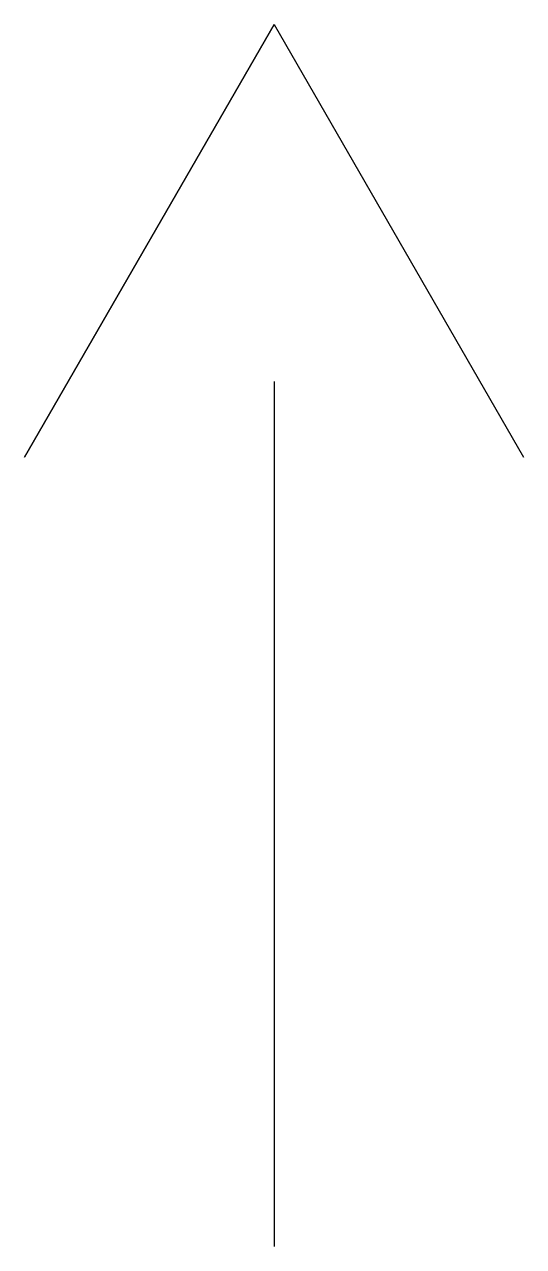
# Model space of a CAD drawing. Extents: x -1.07 to 1.07, y 0 to 5.25.
import ezdxf

# ---------------------------------------------------------------- set-up
doc = ezdxf.new("R2010")
doc.units = 0
doc.header["$LTSCALE"] = 0.2

msp = doc.modelspace()

# ---------------------------------------------------------------- linework, layer by layer
at = {"ltscale": 0.1}
for p, q in [((0, 5.2459), (-1.0709, 3.3882)), ((0, 5.2459), (1.0709, 3.3882)), ((0, 3.7127), (0, 0))]:
    msp.add_line(p, q, dxfattribs=at)
at = {"ltscale": 0.1, "flags": 128}
msp.add_lwpolyline([(-1.0709, 3.3882), (0, 5.2459), (1.0709, 3.3882)], dxfattribs=at)

doc.saveas('drawing.dxf')
